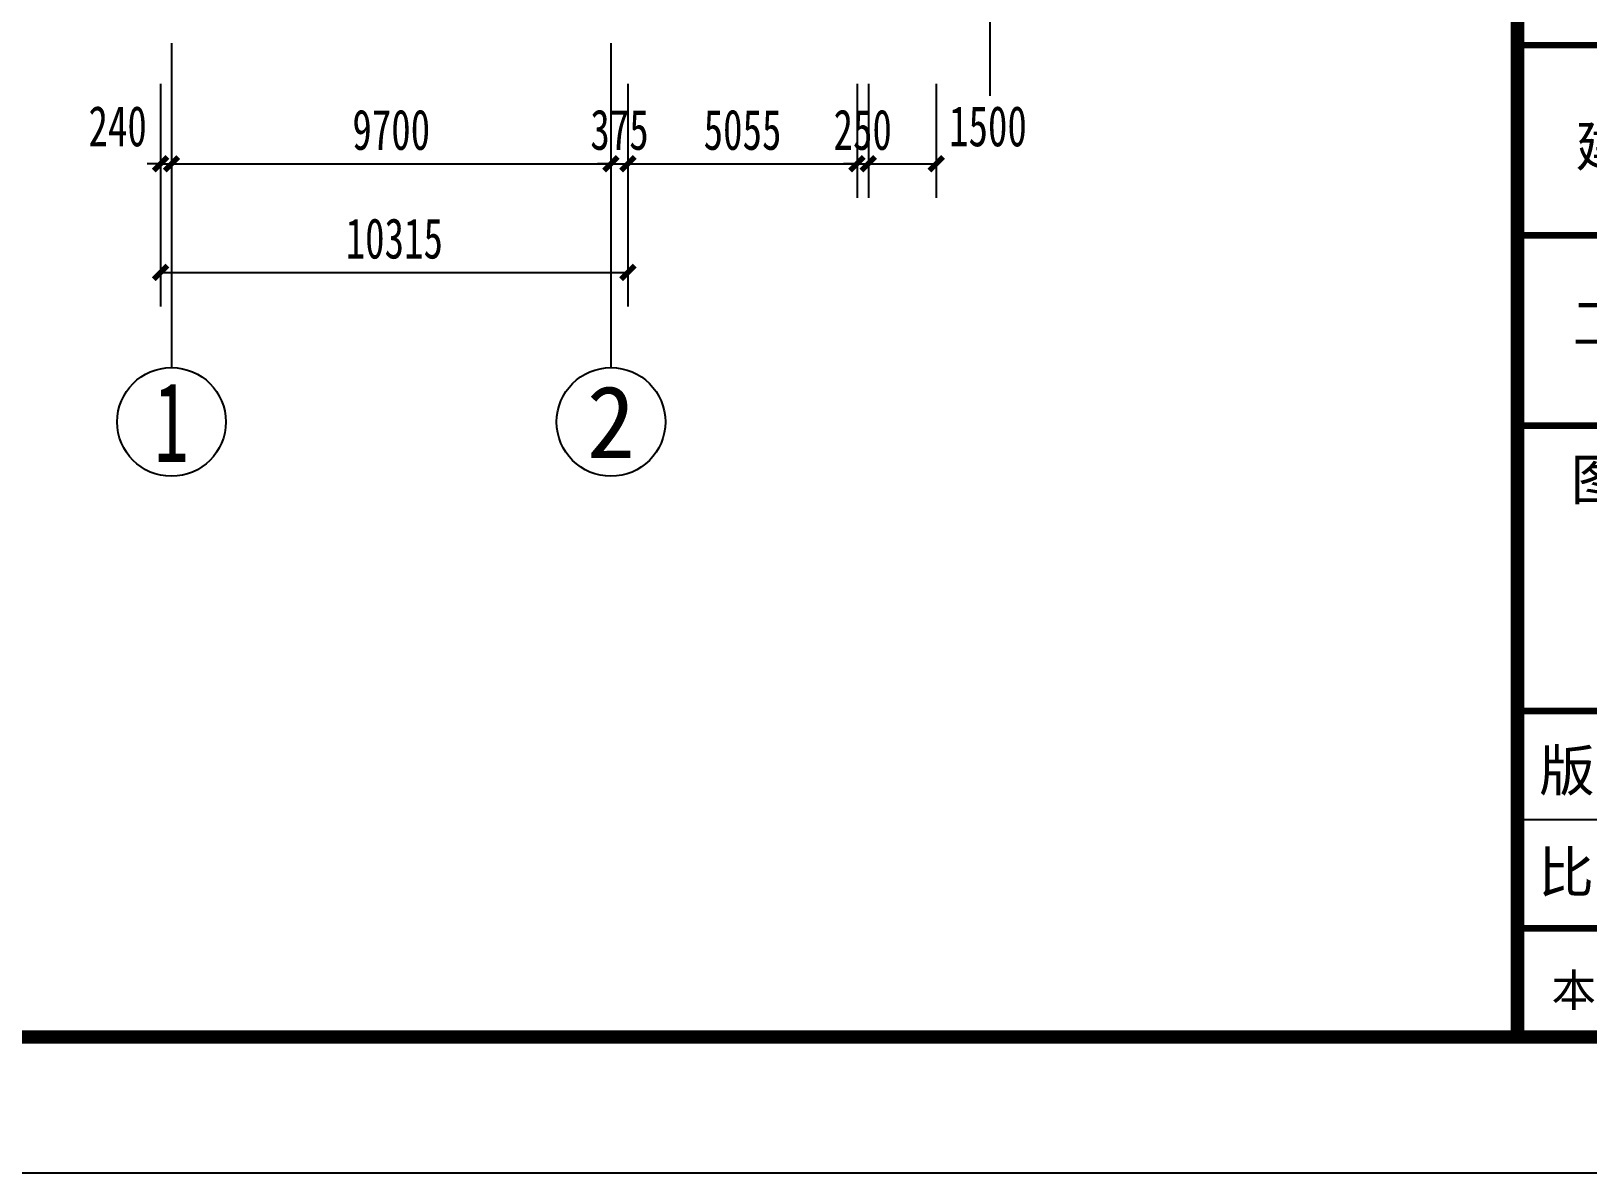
# Model space of a CAD drawing. Header units: millimetres. Extents: x -633009578 to 5705885, y -633235091 to 2571734.
# Drawn here: x 2921749 to 2956106, y 2243684 to 2268893 of the extents above; entities that cross this region are included whole.
import ezdxf
from ezdxf.enums import TextEntityAlignment as Align

# ---------------------------------------------------------------- set-up
doc = ezdxf.new("R2010")
doc.units = ezdxf.units.MM
doc.header["$LTSCALE"] = 1000
doc.header["$MEASUREMENT"] = 0
doc.layers.get('0').update_dxf_attribs({"color": 9})
for name, color, linetype in [('3T_WOOD', 21, 'Continuous'), ('A-DI-S(箭头)', 76, 'Continuous'), ('AXIS_TEXT', 7, 'Continuous'), ('C-AXIS(轴号)', 3, 'Continuous'), ('设备-箱柜', 3, 'Continuous'), ('院图签、封面151013$0$PUB_TITLE', 153, 'Continuous'), ('院图签、封面151013$0$图签文字', 4, 'Continuous')]:
    doc.layers.add(name, color=color, linetype=linetype)
doc.styles.add('_TCH_AXIS', font='simhei.ttf', dxfattribs={"bigfont": 'GBCBIG'})
doc.styles.add('_TCH_DIM_T3', font='simhei.ttf', dxfattribs={"width": 0.707, "bigfont": 'GBCBIG'})
doc.styles.add('COMPLEX', font='simhei.ttf')
doc.styles.add('院图签、封面151013$0$-宋体', font='simhei.ttf', dxfattribs={"width": 0.8})
doc.dimstyles.new('_TCH_ARCH&&300', dxfattribs={"dimtxt": 892.5, "dimasz": 300, "dimexe": 750, "dimexo": 900, "dimgap": 300, "dimtad": 1, "dimdec": 0, "dimzin": 0, "dimdsep": 46, "dimtxsty": '_TCH_DIM_T3', "dimblk": 'ARCHTICK', "dimcen": 0.09, "dimclrt": 7, "dimazin": 2, "dimtfac": 1, "dimtdec": 0, "dimtix": 1, "dimtmove": 2, "dimatfit": 3, "dimfxl": 1, "dimtolj": 1, "dimtzin": 0, "dimarcsym": 0})

# ---------------------------------------------------------------- blocks, each defined once
blk = doc.blocks.new('_ArchTick')
at = {"color": 0, "linetype": 'ByBlock', "const_width": 0.4}
blk.add_lwpolyline([(-0.5, -0.5), (0.5, 0.5)], dxfattribs=at)
blk = doc.blocks.new('*D326')
at = {"layer": 'C-AXIS(轴号)', "color": 0, "lineweight": -2, "transparency": 16777216}
for p, q in [((1097251, 1584776), (1097251, 1582262)), ((1097491, 1584776), (1097491, 1582262)), ((1097251, 1583012), (1096951, 1583012)), ((1097251, 1583012), (1097491, 1583012)), ((1097491, 1583012), (1097791, 1583012))]:
    blk.add_line(p, q, dxfattribs=at)
at = {"layer": 'Defpoints', "color": 0, "transparency": 16777216}
for p in [(1097251, 1585676), (1097491, 1585676), (1097491, 1583012)]:
    blk.add_point(p, dxfattribs=at)
at = {"layer": 'C-AXIS(轴号)', "color": 0, "linetype": 'ByBlock', "lineweight": -2, "transparency": 16777216, "xscale": 300, "yscale": 300, "zscale": 300}
blk.add_blockref('_ArchTick', (1097251, 1583012), dxfattribs=at)
at = {"layer": 'C-AXIS(轴号)', "color": 0, "linetype": 'ByBlock', "lineweight": -2, "transparency": 16777216, "xscale": 300, "yscale": 300, "zscale": 300, "rotation": 180}
blk.add_blockref('_ArchTick', (1097491, 1583012), dxfattribs=at)
at = {"layer": 'C-AXIS(轴号)', "color": 7, "transparency": 16777216, "insert": (1096303, 1583837), "char_height": 892.5, "attachment_point": 5, "style": '_TCH_DIM_T3'}
blk.add_mtext('\\A1;240', dxfattribs=at)
blk = doc.blocks.new('*D327')
at = {"layer": 'C-AXIS(轴号)', "color": 0, "lineweight": -2, "transparency": 16777216}
for p, q in [((1097491, 1584776), (1097491, 1582262)), ((1107191, 1584776), (1107191, 1582262)), ((1097491, 1583012), (1107191, 1583012))]:
    blk.add_line(p, q, dxfattribs=at)
at = {"layer": 'Defpoints', "color": 0, "transparency": 16777216}
for p in [(1097491, 1585676), (1107191, 1585676), (1107191, 1583012)]:
    blk.add_point(p, dxfattribs=at)
at = {"layer": 'C-AXIS(轴号)', "color": 0, "linetype": 'ByBlock', "lineweight": -2, "transparency": 16777216, "xscale": 300, "yscale": 300, "zscale": 300, "rotation": 180}
blk.add_blockref('_ArchTick', (1097491, 1583012), dxfattribs=at)
at = {"layer": 'C-AXIS(轴号)', "color": 0, "linetype": 'ByBlock', "lineweight": -2, "transparency": 16777216, "xscale": 300, "yscale": 300, "zscale": 300}
blk.add_blockref('_ArchTick', (1107191, 1583012), dxfattribs=at)
at = {"layer": 'C-AXIS(轴号)', "color": 7, "transparency": 16777216, "insert": (1102341, 1583759), "char_height": 892.5, "attachment_point": 5, "style": '_TCH_DIM_T3'}
blk.add_mtext('\\A1;9700', dxfattribs=at)
blk = doc.blocks.new('*D328')
at = {"layer": 'C-AXIS(轴号)', "color": 0, "lineweight": -2, "transparency": 16777216}
for p, q in [((1107191, 1584776), (1107191, 1582262)), ((1107566, 1584776), (1107566, 1582262)), ((1107191, 1583012), (1106891, 1583012)), ((1107191, 1583012), (1107566, 1583012)), ((1107566, 1583012), (1107866, 1583012))]:
    blk.add_line(p, q, dxfattribs=at)
at = {"layer": 'Defpoints', "color": 0, "transparency": 16777216}
for p in [(1107191, 1585676), (1107566, 1585676), (1107566, 1583012)]:
    blk.add_point(p, dxfattribs=at)
at = {"layer": 'C-AXIS(轴号)', "color": 0, "linetype": 'ByBlock', "lineweight": -2, "transparency": 16777216, "xscale": 300, "yscale": 300, "zscale": 300}
blk.add_blockref('_ArchTick', (1107191, 1583012), dxfattribs=at)
at = {"layer": 'C-AXIS(轴号)', "color": 0, "linetype": 'ByBlock', "lineweight": -2, "transparency": 16777216, "xscale": 300, "yscale": 300, "zscale": 300, "rotation": 180}
blk.add_blockref('_ArchTick', (1107566, 1583012), dxfattribs=at)
at = {"layer": 'C-AXIS(轴号)', "color": 7, "transparency": 16777216, "insert": (1107379, 1583759), "char_height": 892.5, "attachment_point": 5, "style": '_TCH_DIM_T3'}
blk.add_mtext('\\A1;375', dxfattribs=at)
blk = doc.blocks.new('*D329')
at = {"layer": 'C-AXIS(轴号)', "color": 0, "lineweight": -2, "transparency": 16777216}
for p, q in [((1107566, 1584776), (1107566, 1582262)), ((1112621, 1584776), (1112621, 1582262)), ((1107566, 1583012), (1112621, 1583012))]:
    blk.add_line(p, q, dxfattribs=at)
at = {"layer": 'Defpoints', "color": 0, "transparency": 16777216}
for p in [(1107566, 1585676), (1112621, 1585676), (1112621, 1583012)]:
    blk.add_point(p, dxfattribs=at)
at = {"layer": 'C-AXIS(轴号)', "color": 0, "linetype": 'ByBlock', "lineweight": -2, "transparency": 16777216, "xscale": 300, "yscale": 300, "zscale": 300, "rotation": 180}
blk.add_blockref('_ArchTick', (1107566, 1583012), dxfattribs=at)
at = {"layer": 'C-AXIS(轴号)', "color": 0, "linetype": 'ByBlock', "lineweight": -2, "transparency": 16777216, "xscale": 300, "yscale": 300, "zscale": 300}
blk.add_blockref('_ArchTick', (1112621, 1583012), dxfattribs=at)
at = {"layer": 'C-AXIS(轴号)', "color": 7, "transparency": 16777216, "insert": (1110094, 1583759), "char_height": 892.5, "attachment_point": 5, "style": '_TCH_DIM_T3'}
blk.add_mtext('\\A1;5055', dxfattribs=at)
blk = doc.blocks.new('*D330')
at = {"layer": 'C-AXIS(轴号)', "color": 0, "lineweight": -2, "transparency": 16777216}
for p, q in [((1112621, 1584776), (1112621, 1582262)), ((1112871, 1584776), (1112871, 1582262)), ((1112621, 1583012), (1112321, 1583012)), ((1112621, 1583012), (1112871, 1583012)), ((1112871, 1583012), (1113171, 1583012))]:
    blk.add_line(p, q, dxfattribs=at)
at = {"layer": 'Defpoints', "color": 0, "transparency": 16777216}
for p in [(1112621, 1585676), (1112871, 1585676), (1112871, 1583012)]:
    blk.add_point(p, dxfattribs=at)
at = {"layer": 'C-AXIS(轴号)', "color": 0, "linetype": 'ByBlock', "lineweight": -2, "transparency": 16777216, "xscale": 300, "yscale": 300, "zscale": 300}
blk.add_blockref('_ArchTick', (1112621, 1583012), dxfattribs=at)
at = {"layer": 'C-AXIS(轴号)', "color": 0, "linetype": 'ByBlock', "lineweight": -2, "transparency": 16777216, "xscale": 300, "yscale": 300, "zscale": 300, "rotation": 180}
blk.add_blockref('_ArchTick', (1112871, 1583012), dxfattribs=at)
at = {"layer": 'C-AXIS(轴号)', "color": 7, "transparency": 16777216, "insert": (1112746, 1583759), "char_height": 892.5, "attachment_point": 5, "style": '_TCH_DIM_T3'}
blk.add_mtext('\\A1;250', dxfattribs=at)
blk = doc.blocks.new('*D331')
at = {"layer": 'C-AXIS(轴号)', "color": 0, "lineweight": -2, "transparency": 16777216}
for p, q in [((1112871, 1584776), (1112871, 1582262)), ((1114371, 1584776), (1114371, 1582262)), ((1112871, 1583012), (1114371, 1583012))]:
    blk.add_line(p, q, dxfattribs=at)
at = {"layer": 'Defpoints', "color": 0, "transparency": 16777216}
for p in [(1112871, 1585676), (1114371, 1585676), (1114371, 1583012)]:
    blk.add_point(p, dxfattribs=at)
at = {"layer": 'C-AXIS(轴号)', "color": 0, "linetype": 'ByBlock', "lineweight": -2, "transparency": 16777216, "xscale": 300, "yscale": 300, "zscale": 300, "rotation": 180}
blk.add_blockref('_ArchTick', (1112871, 1583012), dxfattribs=at)
at = {"layer": 'C-AXIS(轴号)', "color": 0, "linetype": 'ByBlock', "lineweight": -2, "transparency": 16777216, "xscale": 300, "yscale": 300, "zscale": 300}
blk.add_blockref('_ArchTick', (1114371, 1583012), dxfattribs=at)
at = {"layer": 'C-AXIS(轴号)', "color": 7, "transparency": 16777216, "insert": (1115511, 1583837), "char_height": 892.5, "attachment_point": 5, "style": '_TCH_DIM_T3'}
blk.add_mtext('\\A1;1500', dxfattribs=at)
blk = doc.blocks.new('*D332')
at = {"layer": 'C-AXIS(轴号)', "color": 0, "lineweight": -2, "transparency": 16777216}
for p, q in [((1097251, 1584776), (1097251, 1579862)), ((1107566, 1584776), (1107566, 1579862)), ((1097251, 1580612), (1107566, 1580612))]:
    blk.add_line(p, q, dxfattribs=at)
at = {"layer": 'Defpoints', "color": 0, "transparency": 16777216}
for p in [(1097251, 1585676), (1107566, 1585676), (1107566, 1580612)]:
    blk.add_point(p, dxfattribs=at)
at = {"layer": 'C-AXIS(轴号)', "color": 0, "linetype": 'ByBlock', "lineweight": -2, "transparency": 16777216, "xscale": 300, "yscale": 300, "zscale": 300, "rotation": 180}
blk.add_blockref('_ArchTick', (1097251, 1580612), dxfattribs=at)
at = {"layer": 'C-AXIS(轴号)', "color": 0, "linetype": 'ByBlock', "lineweight": -2, "transparency": 16777216, "xscale": 300, "yscale": 300, "zscale": 300}
blk.add_blockref('_ArchTick', (1107566, 1580612), dxfattribs=at)
at = {"layer": 'C-AXIS(轴号)', "color": 7, "transparency": 16777216, "insert": (1102409, 1581359), "char_height": 892.5, "attachment_point": 5, "style": '_TCH_DIM_T3'}
blk.add_mtext('\\A1;10315', dxfattribs=at)
blk = doc.blocks.new('_AXISO')
blk.add_circle((0, 0), 0.5)
at = {"layer": 'AXIS_TEXT', "style": 'COMPLEX', "width": 1.041667}
blk.add_attdef('A', text='', height=0.56, dxfattribs=at).set_placement((-0.25, -0.28), (0.25, -0.28), align=Align.FIT)
blk = doc.blocks.new('建筑图框_A1')
at = {"layer": '院图签、封面151013$0$PUB_TITLE'}
blk.add_line((76500, 2600), (83100, 2600), dxfattribs=at)
blk.add_lwpolyline([(0, 0), (84100, 0), (84100, 59400), (0, 59400)], close=True, dxfattribs=at)
at = {"layer": '院图签、封面151013$0$PUB_TITLE', "const_width": 100}
blk.add_lwpolyline([(2500, 1000), (83100, 1000), (83100, 58400), (2500, 58400)], close=True, dxfattribs=at)
at = {"layer": '院图签、封面151013$0$PUB_TITLE'}
for points, const_width in [([(76500, 1000), (76500, 58400)], 100), ([(76500, 8300), (83100, 8300)], 48), ([(76500, 8300), (83100, 8300)], 48), ([(76500, 6900), (83100, 6900)], 48), ([(76500, 6900), (83100, 6900)], 48), ([(76500, 5500), (83100, 5500)], 48), ([(76500, 5500), (83100, 5500)], 48), ([(76500, 3400), (83100, 3400)], 48), ([(76500, 1800), (83100, 1800)], 48)]:
    blk.add_lwpolyline(points, dxfattribs=dict(at, const_width=const_width))
at = {"layer": '院图签、封面151013$0$PUB_TITLE', "style": '院图签、封面151013$0$-宋体'}
for s, height, p in [('建设单位', 300, (76925, 7409)), ('工程名称', 300, (76906, 6104)), ('图  名', 300, (76890, 4952)), ('版 次', 300, (76659, 2811)), ('比 例', 300, (76652, 2063)), ('本图须加盖本院出图签章,否则一律无效', 240, (76750, 1224))]:
    blk.add_text(s, height=height, dxfattribs=at).set_placement(p)
at = {"layer": '院图签、封面151013$0$图签文字', "color": 6, "style": '院图签、封面151013$0$-宋体'}
for tag, height, width, p in [('工程主持人', 400, 0.8, (79991, 29506)), ('审定', 400, 0.8, (79991, 28706)), ('审核', 400, 0.8, (79991, 27906)), ('专业负责人', 400, 0.8, (79991, 27106)), ('校对', 400, 0.8, (79991, 26306)), ('设计', 400, 0.8, (79991, 25506)), ('方案设计人', 400, 0.8, (79991, 24707)), ('工程编号', 300, 0.7, (81000, 8700)), ('版次', 300, 0.7, (78738, 3006)), ('日期', 300, 0.7, (82038, 3000)), ('图号', 200, 0.7, (82538, 2400)), ('比例', 300, 0.7, (78738, 2200)), ('图号_X施', 300, 0.7, (81538, 2200)), ('图号_总数', 200, 0.7, (82538, 2000))]:
    blk.add_attdef(tag, text='', height=height, dxfattribs=dict(at, width=width)).set_placement(p, align=Align.MIDDLE_CENTER)
at = {"layer": '院图签、封面151013$0$图签文字', "color": 6, "style": '院图签、封面151013$0$-宋体', "width": 0.7}
for tag, p in [('建设单位_001', (80936, 7446)), ('工程名称_001', (80934, 6045)), ('图名_001', (79743, 4060))]:
    blk.add_attdef(tag, p, '', height=300, dxfattribs=at)
blk = doc.blocks.new('负一层平面图9')
at = {"layer": 'A-DI-S(箭头)'}
for points in [[(1115552.6, 1599993.6), (1115552.6, 1592537.1), (1116077.6, 1592346.1), (1115027.6, 1592160.9), (1115552.6, 1591974.6), (1115552.6, 1584518.2)], [(1115552.6, 1599990.4), (1115552.6, 1592534), (1116077.6, 1592342.9), (1115027.6, 1592157.7), (1115552.6, 1591971.5), (1115552.6, 1584515)]]:
    blk.add_lwpolyline(points, dxfattribs=at)
at = {"layer": 'C-AXIS(轴号)'}
for p, q in [((1097491.1, 1585675.5), (1097491.1, 1578512.5)), ((1107191.1, 1585675.5), (1107191.1, 1578512.5))]:
    blk.add_line(p, q, dxfattribs=at)
ref = blk.add_blockref('_AXISO', (1097491.1, 1577312.5), dxfattribs=dict(at, xscale=2400, yscale=2400, zscale=2400))
ref.add_attrib('A', '1', dxfattribs={"layer": 'AXIS_TEXT', "height": 1764.8, "style": '_TCH_AXIS'}).set_placement((1097112.9, 1576430.1), (1097869.3, 1576430.1), align=Align.FIT)
ref = blk.add_blockref('_AXISO', (1107191.1, 1577312.5), dxfattribs=dict(at, xscale=2400, yscale=2400, zscale=2400))
ref.add_attrib('A', '2', dxfattribs={"layer": 'AXIS_TEXT', "height": 1597.5, "style": '_TCH_AXIS'}).set_placement((1106658.6, 1576513.7), (1107723.6, 1576513.7), align=Align.FIT)
for base, p1, p2, picture, middle in [((1097491.1, 1583012.5), (1097251.1, 1585675.5), (1097491.1, 1585675.5), '*D326', (1096303.1, 1583837.5)), ((1114371.1, 1583012.5), (1112871.1, 1585675.5), (1114371.1, 1585675.5), '*D331', (1115511.1, 1583837.5))]:
    dim = blk.add_linear_dim(base=base, p1=p1, p2=p2, angle=0, dimstyle='_TCH_ARCH&&300', dxfattribs=at)
    dim.commit()
    dim.dimension.update_dxf_attribs({"geometry": picture, "text_midpoint": middle, "dimtype": 161})
for p1, p2, distance, picture, middle in [((1097251.1, 1585675.5), (1107566.1, 1585675.5), -5063, '*D332', (1102408.6, 1581358.7)), ((1097491.1, 1585675.5), (1107191.1, 1585675.5), -2663, '*D327', (1102341.1, 1583758.7)), ((1107191.1, 1585675.5), (1107566.1, 1585675.5), -2663, '*D328', (1107378.6, 1583758.7)), ((1107566.1, 1585675.5), (1112621.1, 1585675.5), -2663, '*D329', (1110093.6, 1583758.7)), ((1112621.1, 1585675.5), (1112871.1, 1585675.5), -2663, '*D330', (1112746.1, 1583758.7))]:
    dim = blk.add_aligned_dim(p1=p1, p2=p2, distance=distance, dimstyle='_TCH_ARCH&&300', dxfattribs=at)
    dim.commit()
    dim.dimension.update_dxf_attribs({"geometry": picture, "text_midpoint": middle})

msp = doc.modelspace()

# ---------------------------------------------------------------- block references
at = {"layer": '3T_WOOD'}
msp.add_blockref('负一层平面图9', (1827355.3, 682952.1), dxfattribs=at)
at = {"layer": '设备-箱柜', "xscale": 3, "yscale": 3}
msp.add_blockref('建筑图框_A1', (2725055.4, 2243683.8, 0), dxfattribs=at)

doc.saveas('drawing.dxf')
